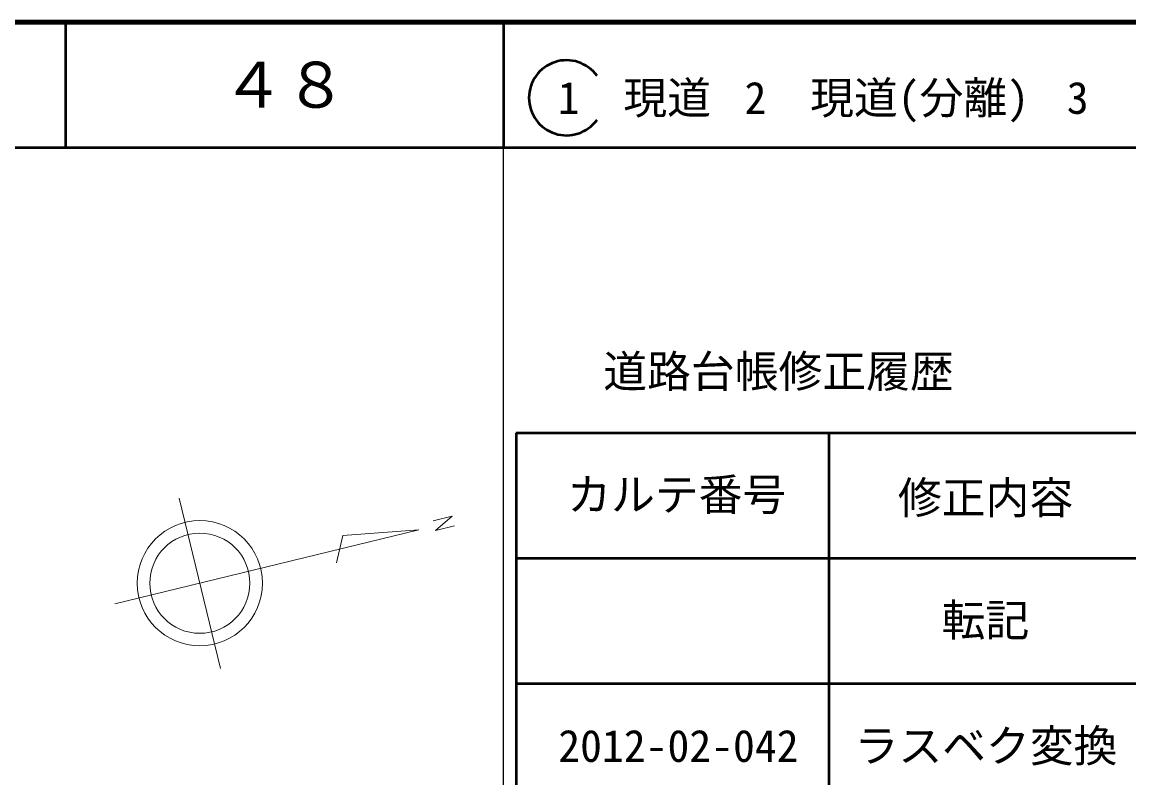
# Model space of a CAD drawing. Units: millimetres, scale not verified. Extents: x 73002 to 713002, y 433 to 360433.
# Drawn here: x 573536 to 661963, y 300087 to 360433 of the extents above; entities that cross this region are included whole.
import ezdxf
from ezdxf.enums import TextEntityAlignment as Align

# ---------------------------------------------------------------- set-up
doc = ezdxf.new("R2010")
doc.units = ezdxf.units.MM
doc.header["$LTSCALE"] = 1000
for name, color, linetype, lineweight in [('M-TTL', 2, 'Continuous', 140), ('M-TTL-BAND', 7, 'Continuous', 25), ('M-TTL-FRAM', 2, 'Continuous', 50), ('M-TTL-LINE', 7, 'Continuous', 50), ('S-BGD', 1, 'Continuous', 13)]:
    doc.layers.add(name, color=color, linetype=linetype, lineweight=lineweight)
doc.layers.add('M-TTL-TXT', color=7, linetype='Continuous')
doc.styles.add('ＭＳ ゴシック', font='')
doc.styles.get('ＭＳ ゴシック').set_extended_font_data('MS Gothic')

msp = doc.modelspace()

# ---------------------------------------------------------------- linework, layer by layer
at = {"layer": 'M-TTL'}
msp.add_line((713002, 360433), (73002, 360433), dxfattribs=at)
at = {"layer": 'M-TTL-BAND'}
msp.add_line((612002, 433), (612002, 350433), dxfattribs=at)
at = {"layer": 'M-TTL-FRAM'}
for q in [(613002, 267630), (713002, 327630)]:
    msp.add_line((613002, 327630), q, dxfattribs=at)
at = {"layer": 'M-TTL-LINE'}
for p, q in [((576999, 360433), (576999, 350433)), ((612002, 360433), (612002, 350433)), ((73002, 350433), (713002, 350433)), ((638002, 327630), (638002, 267630)), ((613002, 317630), (713002, 317630)), ((613002, 307630), (713002, 307630))]:
    msp.add_line(p, q, dxfattribs=at)
msp.add_arc((617033, 354391), 3000, 35.68533, 324.31467, dxfattribs=at)
at = {"layer": 'S-BGD'}
for p, q in [((589388, 308829), (586080, 322433)), ((606386, 320615), (607885, 320979)), ((607885, 320979), (606571, 319835)), ((606571, 319835), (608074, 320209)), ((605225, 319883), (580932, 313977)), ((599158, 319438), (598659, 317258)), ((605225, 319883), (599158, 319438))]:
    msp.add_line(p, q, dxfattribs=at)
for radius in [5000, 4000]:
    msp.add_circle((587734, 315631), radius, dxfattribs=at)

# ---------------------------------------------------------------- texts
at = {"layer": 'M-TTL-TXT', "style": 'ＭＳ ゴシック'}
for s, height, p in [('４８', 3666, (594499, 355433)), ('1\u3000現道', 2566, (622450, 354391)), ('2\u3000現道(分離)', 2566, (642621, 354391)), ('3\u3000旧道', 2566, (663123, 354391)), ('道路台帳修正履歴', 2566, (633970, 332547)), ('カルテ番号', 2566, (625842, 322711)), ('修正内容', 2566, (650511, 322456)), ('転記', 2566, (650502, 312679)), ('ラスベク変換', 2566, (650547, 302644)), ('2012-02-042', 2566, (625972, 302644))]:
    msp.add_text(s, height=height, dxfattribs=at).set_placement(p, align=Align.MIDDLE_CENTER)

doc.saveas('drawing.dxf')
